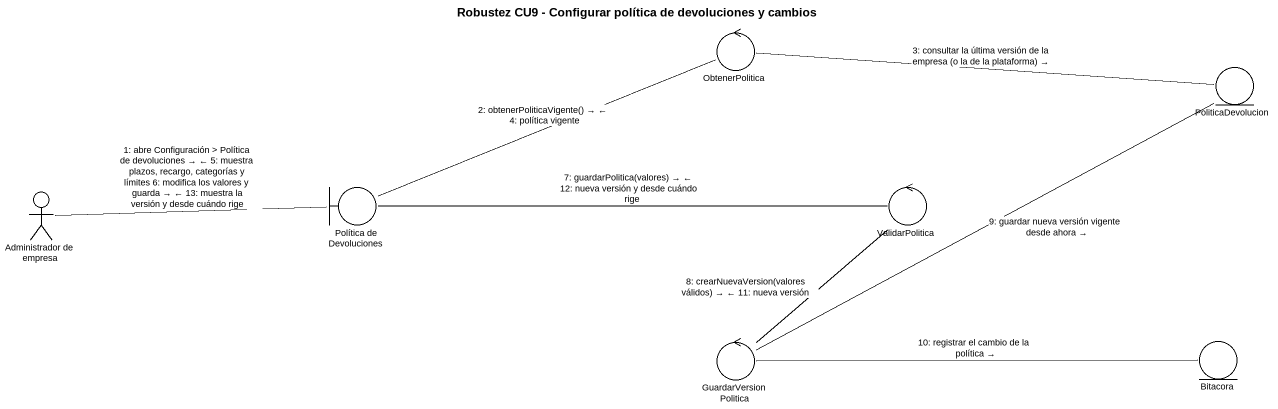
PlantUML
@startuml
title Robustez CU9 - Configurar política de devoluciones y cambios
control ObtenerPolitica
entity PoliticaDevolucion
actor "Administrador de empresa" as Administrador_de_empresa
boundary "Política de Devoluciones" as Política_de_Devoluciones
control ValidarPolitica
control GuardarVersionPolitica
entity Bitacora
ObtenerPolitica -right- PoliticaDevolucion : 3: consultar la última versión de la empresa (o la de la plataforma) →
Administrador_de_empresa -right- Política_de_Devoluciones : 1: abre Configuración > Política de devoluciones → ← 5: muestra plazos, recargo, categorías y límites 6: modifica los valores y guarda → ← 13: muestra la versión y desde cuándo rige
Política_de_Devoluciones -right- ObtenerPolitica : 2: obtenerPoliticaVigente() → ← 4: política vigente
Política_de_Devoluciones -right- ValidarPolitica : 7: guardarPolitica(valores) → ← 12: nueva versión y desde cuándo rige
ValidarPolitica -- GuardarVersionPolitica : 8: crearNuevaVersion(valores válidos) → ← 11: nueva versión
GuardarVersionPolitica -right- PoliticaDevolucion : 9: guardar nueva versión vigente desde ahora →
GuardarVersionPolitica -right- Bitacora : 10: registrar el cambio de la política →
@enduml
